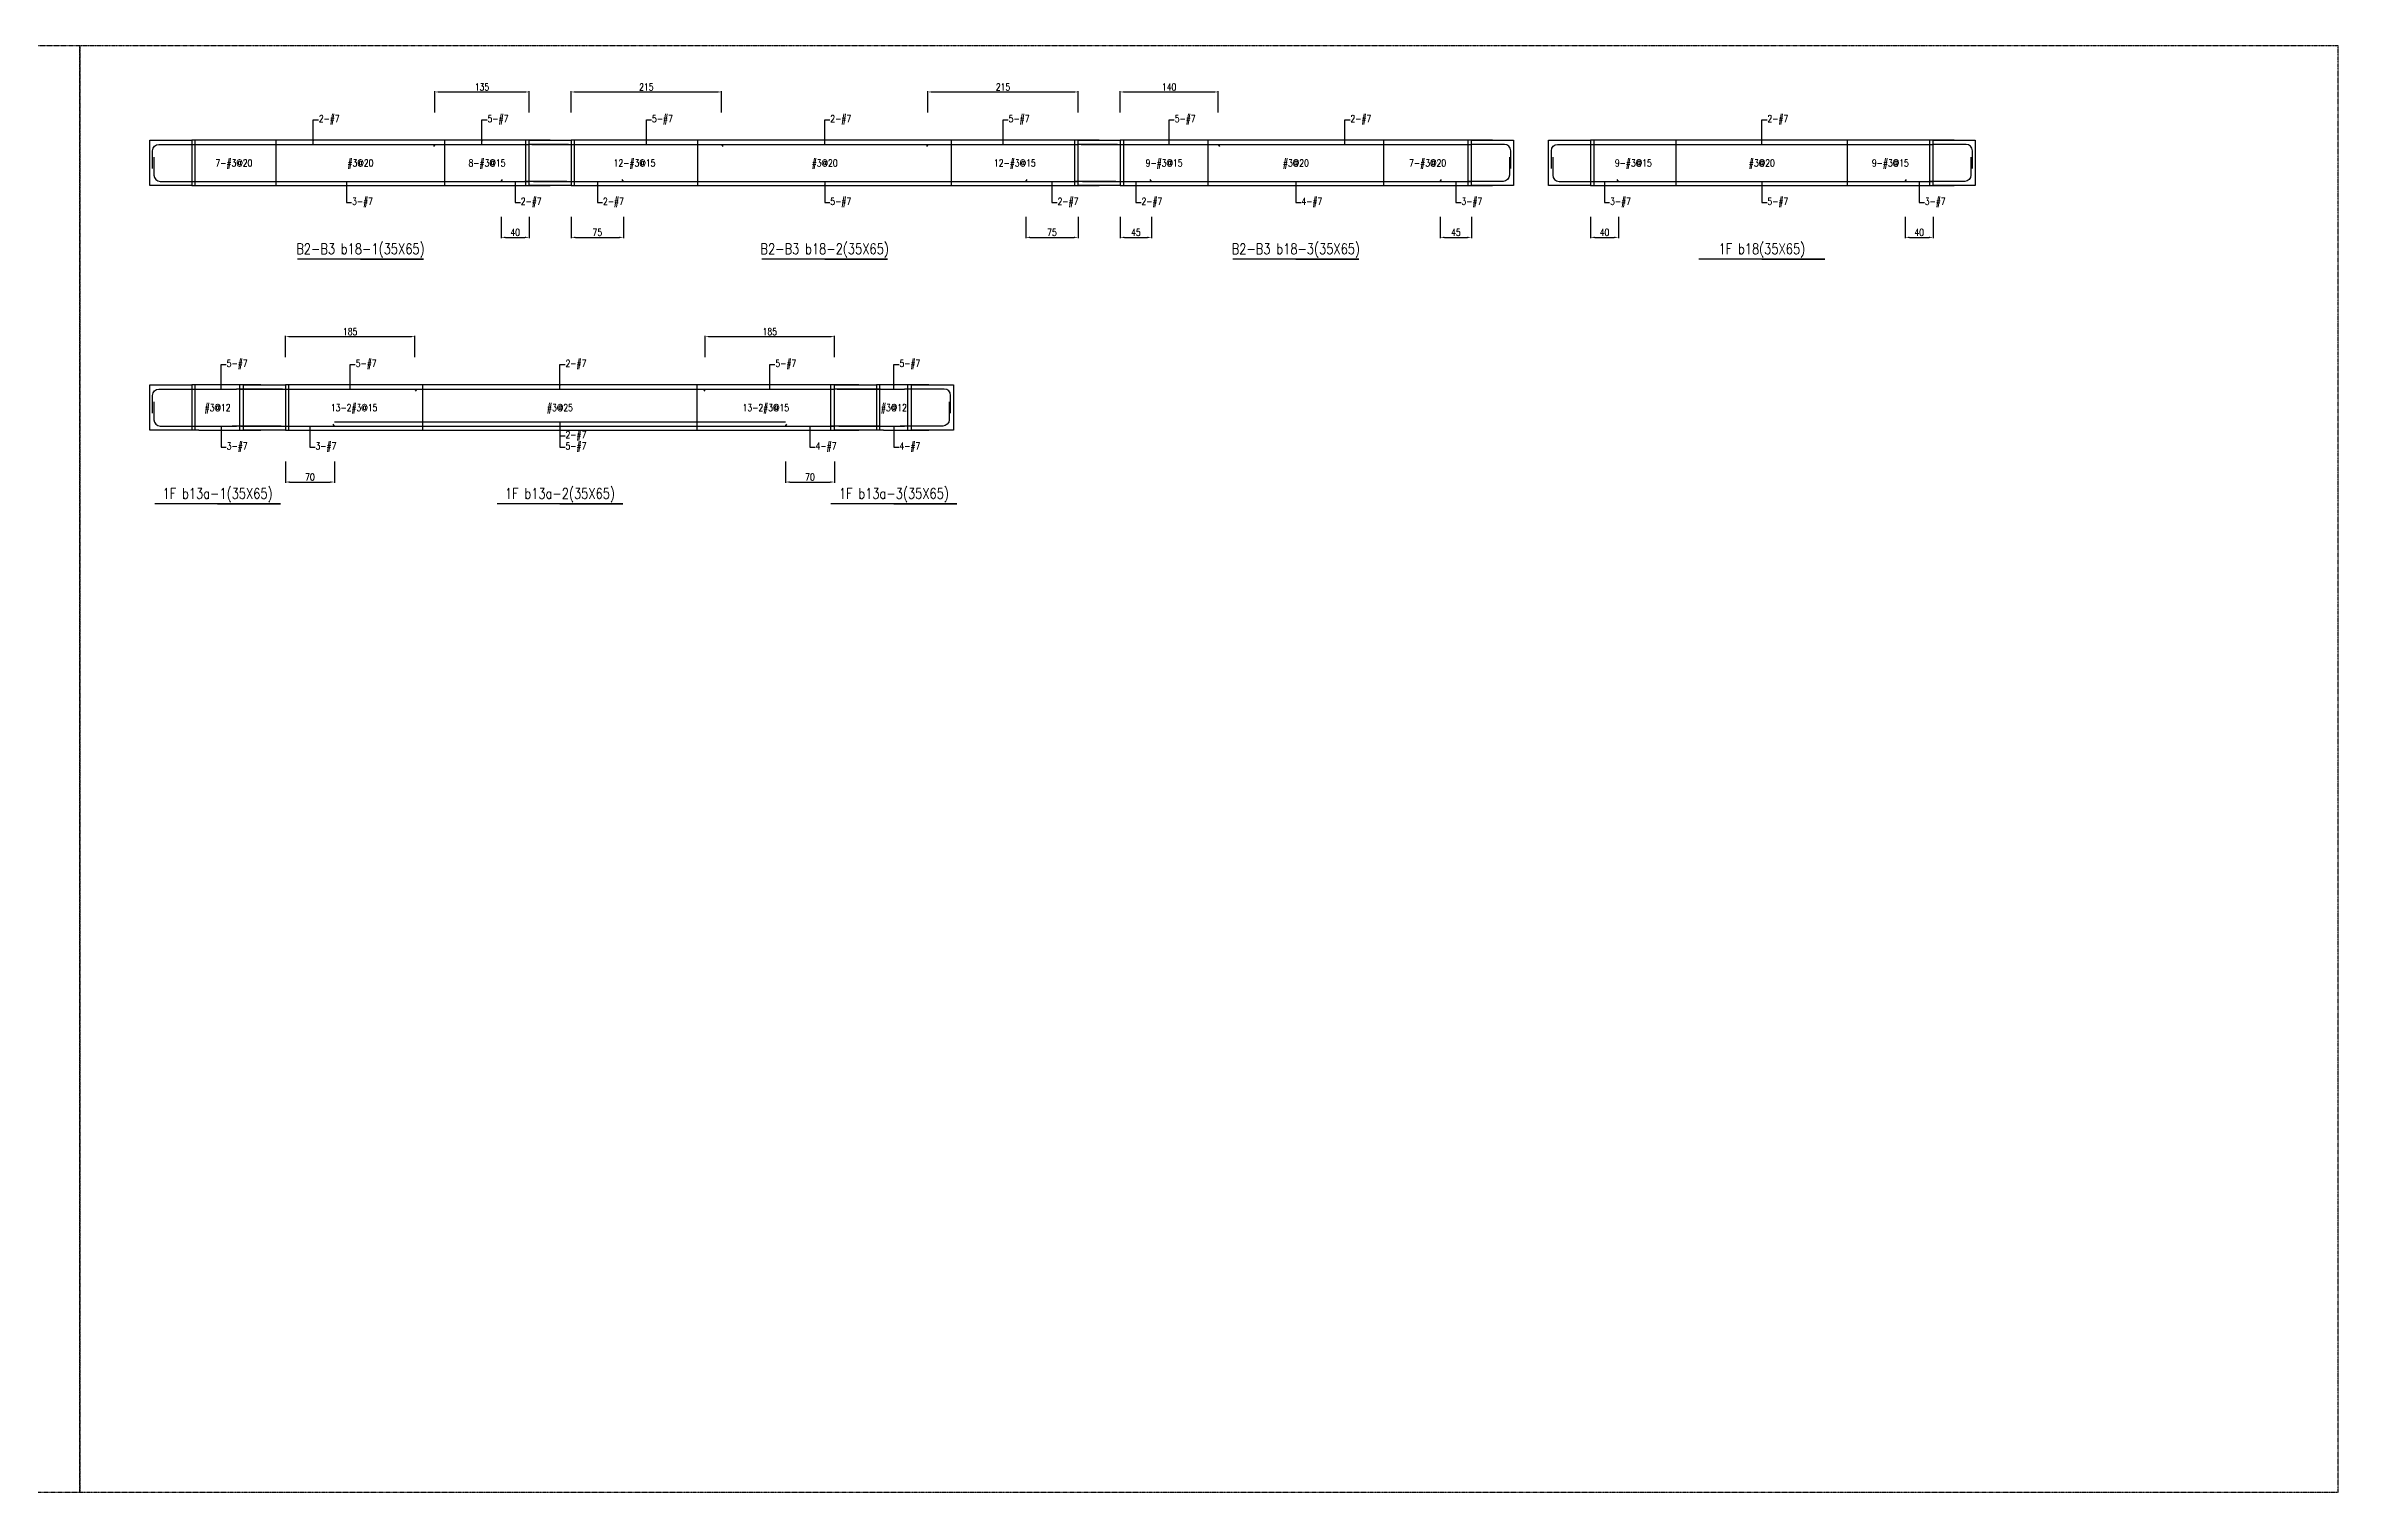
# Model space of a CAD drawing. Header units: millimetres. Extents: x 0 to 84580, y -12276 to 4373.
# Drawn here: x 81302 to 84580, y 0 to 2069 of the extents above; entities that cross this region are included whole.
import ezdxf
from ezdxf.enums import TextEntityAlignment as Align

# ---------------------------------------------------------------- set-up
doc = ezdxf.new("R2010")
doc.units = ezdxf.units.MM
doc.header["$MEASUREMENT"] = 0
doc.linetypes.add('CENTER', pattern=[2, 1.25, -0.25, 0.25, -0.25])
for name, color, linetype in [('S-DIM', 2, 'Continuous'), ('S-GRID', 1, 'CENTER'), ('S-LEADER', 2, 'Continuous'), ('S-RC', 130, 'Continuous'), ('S-REINF', 6, 'Continuous'), ('S-TEXT', 2, 'Continuous')]:
    doc.layers.add(name, color=color, linetype=linetype)
doc.styles.add('CS4', font='romans.shx', dxfattribs={"width": 0.8, "bigfont": 'lsp.shx'})
doc.styles.get("Standard").update_dxf_attribs({"font": 'arial.ttf'})
doc.dimstyles.new('ISO-25', dxfattribs={"dimtxt": 2.5, "dimasz": 2.5, "dimexe": 1.25, "dimexo": 0.625, "dimtad": 1, "dimtxsty": 'Standard', "dimcen": 2.5, "dimadec": 0, "dimazin": 0, "dimtfac": 1, "dimtmove": 0, "dimatfit": 3, "dimfxl": 0, "dimarcsym": 0})

# ---------------------------------------------------------------- blocks, each defined once
blk = doc.blocks.new('*D2110')
at = {"layer": 'DEFPOINTS', "color": 0, "transparency": 16777216}
for p in [(81993.5, 2003), (81858.5, 1973), (81993.5, 1973)]:
    blk.add_point(p, dxfattribs=at)
at = {"layer": 'S-DIM', "color": 0, "lineweight": -2, "transparency": 16777216}
for p, q in [((81858.5, 1973.625), (81858.5, 2004.25)), ((81864.5, 2003), (81987.5, 2003)), ((81993.5, 1973.625), (81993.5, 2004.25))]:
    blk.add_line(p, q, dxfattribs=at)
at = {"layer": 'S-DIM', "color": 0, "transparency": 16777216}
for points in [[(81864.5, 2004), (81864.5, 2002), (81858.5, 2003)], [(81987.5, 2004), (81987.5, 2002), (81993.5, 2003)]]:
    blk.add_solid(points, dxfattribs=at)
at = {"layer": 'S-DIM', "color": 0, "transparency": 16777216, "insert": (81926, 2010), "char_height": 10, "attachment_point": 5, "style": 'CS4'}
blk.add_mtext('135', dxfattribs=at)
blk = doc.blocks.new('*D2111')
at = {"layer": 'DEFPOINTS', "color": 0, "transparency": 16777216}
for p in [(81953.5, 1825), (81993.5, 1825), (81993.5, 1795)]:
    blk.add_point(p, dxfattribs=at)
at = {"layer": 'S-DIM', "color": 0, "lineweight": -2, "transparency": 16777216}
for p, q in [((81953.5, 1824.375), (81953.5, 1793.75)), ((81993.5, 1824.375), (81993.5, 1793.75)), ((81959.5, 1795), (81987.5, 1795))]:
    blk.add_line(p, q, dxfattribs=at)
at = {"layer": 'S-DIM', "color": 0, "transparency": 16777216}
for points in [[(81959.5, 1796), (81959.5, 1794), (81953.5, 1795)], [(81987.5, 1796), (81987.5, 1794), (81993.5, 1795)]]:
    blk.add_solid(points, dxfattribs=at)
at = {"layer": 'S-DIM', "color": 0, "transparency": 16777216, "insert": (81973.5, 1802), "char_height": 10, "attachment_point": 5, "style": 'CS4'}
blk.add_mtext('40', dxfattribs=at)
blk = doc.blocks.new('*D2112')
at = {"layer": 'DEFPOINTS', "color": 0, "transparency": 16777216}
for p in [(82268.5, 2003), (82053.5, 1973), (82268.5, 1973)]:
    blk.add_point(p, dxfattribs=at)
at = {"layer": 'S-DIM', "color": 0, "lineweight": -2, "transparency": 16777216}
for p, q in [((82053.5, 1973.625), (82053.5, 2004.25)), ((82059.5, 2003), (82262.5, 2003)), ((82268.5, 1973.625), (82268.5, 2004.25))]:
    blk.add_line(p, q, dxfattribs=at)
at = {"layer": 'S-DIM', "color": 0, "transparency": 16777216}
for points in [[(82059.5, 2004), (82059.5, 2002), (82053.5, 2003)], [(82262.5, 2004), (82262.5, 2002), (82268.5, 2003)]]:
    blk.add_solid(points, dxfattribs=at)
at = {"layer": 'S-DIM', "color": 0, "transparency": 16777216, "insert": (82161, 2010), "char_height": 10, "attachment_point": 5, "style": 'CS4'}
blk.add_mtext('215', dxfattribs=at)
blk = doc.blocks.new('*D2113')
at = {"layer": 'DEFPOINTS', "color": 0, "transparency": 16777216}
for p in [(82778.5, 2003), (82563.5, 1973), (82778.5, 1973)]:
    blk.add_point(p, dxfattribs=at)
at = {"layer": 'S-DIM', "color": 0, "lineweight": -2, "transparency": 16777216}
for p, q in [((82563.5, 1973.625), (82563.5, 2004.25)), ((82569.5, 2003), (82772.5, 2003)), ((82778.5, 1973.625), (82778.5, 2004.25))]:
    blk.add_line(p, q, dxfattribs=at)
at = {"layer": 'S-DIM', "color": 0, "transparency": 16777216}
for points in [[(82569.5, 2004), (82569.5, 2002), (82563.5, 2003)], [(82772.5, 2004), (82772.5, 2002), (82778.5, 2003)]]:
    blk.add_solid(points, dxfattribs=at)
at = {"layer": 'S-DIM', "color": 0, "transparency": 16777216, "insert": (82671, 2010), "char_height": 10, "attachment_point": 5, "style": 'CS4'}
blk.add_mtext('215', dxfattribs=at)
blk = doc.blocks.new('*D2114')
at = {"layer": 'DEFPOINTS', "color": 0, "transparency": 16777216}
for p in [(82053.5, 1825), (82128.5, 1825), (82128.5, 1795)]:
    blk.add_point(p, dxfattribs=at)
at = {"layer": 'S-DIM', "color": 0, "lineweight": -2, "transparency": 16777216}
for p, q in [((82053.5, 1824.375), (82053.5, 1793.75)), ((82128.5, 1824.375), (82128.5, 1793.75)), ((82059.5, 1795), (82122.5, 1795))]:
    blk.add_line(p, q, dxfattribs=at)
at = {"layer": 'S-DIM', "color": 0, "transparency": 16777216}
for points in [[(82059.5, 1796), (82059.5, 1794), (82053.5, 1795)], [(82122.5, 1796), (82122.5, 1794), (82128.5, 1795)]]:
    blk.add_solid(points, dxfattribs=at)
at = {"layer": 'S-DIM', "color": 0, "transparency": 16777216, "insert": (82091, 1802), "char_height": 10, "attachment_point": 5, "style": 'CS4'}
blk.add_mtext('75', dxfattribs=at)
blk = doc.blocks.new('*D2115')
at = {"layer": 'DEFPOINTS', "color": 0, "transparency": 16777216}
for p in [(82703.5, 1825), (82778.5, 1825), (82778.5, 1795)]:
    blk.add_point(p, dxfattribs=at)
at = {"layer": 'S-DIM', "color": 0, "lineweight": -2, "transparency": 16777216}
for p, q in [((82703.5, 1824.375), (82703.5, 1793.75)), ((82778.5, 1824.375), (82778.5, 1793.75)), ((82709.5, 1795), (82772.5, 1795))]:
    blk.add_line(p, q, dxfattribs=at)
at = {"layer": 'S-DIM', "color": 0, "transparency": 16777216}
for points in [[(82709.5, 1796), (82709.5, 1794), (82703.5, 1795)], [(82772.5, 1796), (82772.5, 1794), (82778.5, 1795)]]:
    blk.add_solid(points, dxfattribs=at)
at = {"layer": 'S-DIM', "color": 0, "transparency": 16777216, "insert": (82741, 1802), "char_height": 10, "attachment_point": 5, "style": 'CS4'}
blk.add_mtext('75', dxfattribs=at)
blk = doc.blocks.new('*D2116')
at = {"layer": 'DEFPOINTS', "color": 0, "transparency": 16777216}
for p in [(82978.5, 2003), (82838.5, 1973), (82978.5, 1973)]:
    blk.add_point(p, dxfattribs=at)
at = {"layer": 'S-DIM', "color": 0, "lineweight": -2, "transparency": 16777216}
for p, q in [((82838.5, 1973.625), (82838.5, 2004.25)), ((82844.5, 2003), (82972.5, 2003)), ((82978.5, 1973.625), (82978.5, 2004.25))]:
    blk.add_line(p, q, dxfattribs=at)
at = {"layer": 'S-DIM', "color": 0, "transparency": 16777216}
for points in [[(82844.5, 2004), (82844.5, 2002), (82838.5, 2003)], [(82972.5, 2004), (82972.5, 2002), (82978.5, 2003)]]:
    blk.add_solid(points, dxfattribs=at)
at = {"layer": 'S-DIM', "color": 0, "transparency": 16777216, "insert": (82908.5, 2010), "char_height": 10, "attachment_point": 5, "style": 'CS4'}
blk.add_mtext('140', dxfattribs=at)
blk = doc.blocks.new('*D2117')
at = {"layer": 'DEFPOINTS', "color": 0, "transparency": 16777216}
for p in [(82838.5, 1825), (82883.5, 1825), (82883.5, 1795)]:
    blk.add_point(p, dxfattribs=at)
at = {"layer": 'S-DIM', "color": 0, "lineweight": -2, "transparency": 16777216}
for p, q in [((82838.5, 1824.375), (82838.5, 1793.75)), ((82883.5, 1824.375), (82883.5, 1793.75)), ((82844.5, 1795), (82877.5, 1795))]:
    blk.add_line(p, q, dxfattribs=at)
at = {"layer": 'S-DIM', "color": 0, "transparency": 16777216}
for points in [[(82844.5, 1796), (82844.5, 1794), (82838.5, 1795)], [(82877.5, 1796), (82877.5, 1794), (82883.5, 1795)]]:
    blk.add_solid(points, dxfattribs=at)
at = {"layer": 'S-DIM', "color": 0, "transparency": 16777216, "insert": (82861, 1802), "char_height": 10, "attachment_point": 5, "style": 'CS4'}
blk.add_mtext('45', dxfattribs=at)
blk = doc.blocks.new('*D2118')
at = {"layer": 'DEFPOINTS', "color": 0, "transparency": 16777216}
for p in [(83296, 1825), (83341, 1825), (83341, 1795)]:
    blk.add_point(p, dxfattribs=at)
at = {"layer": 'S-DIM', "color": 0, "lineweight": -2, "transparency": 16777216}
for p, q in [((83296, 1824.375), (83296, 1793.75)), ((83341, 1824.375), (83341, 1793.75)), ((83302, 1795), (83335, 1795))]:
    blk.add_line(p, q, dxfattribs=at)
at = {"layer": 'S-DIM', "color": 0, "transparency": 16777216}
for points in [[(83302, 1796), (83302, 1794), (83296, 1795)], [(83335, 1796), (83335, 1794), (83341, 1795)]]:
    blk.add_solid(points, dxfattribs=at)
at = {"layer": 'S-DIM', "color": 0, "transparency": 16777216, "insert": (83318.5, 1802), "char_height": 10, "attachment_point": 5, "style": 'CS4'}
blk.add_mtext('45', dxfattribs=at)
blk = doc.blocks.new('*D2123')
at = {"layer": 'DEFPOINTS', "color": 0, "transparency": 16777216}
for p in [(83511, 1825), (83551, 1825), (83551, 1795)]:
    blk.add_point(p, dxfattribs=at)
at = {"layer": 'S-DIM', "color": 0, "lineweight": -2, "transparency": 16777216}
for p, q in [((83511, 1824.375), (83511, 1793.75)), ((83551, 1824.375), (83551, 1793.75)), ((83517, 1795), (83545, 1795))]:
    blk.add_line(p, q, dxfattribs=at)
at = {"layer": 'S-DIM', "color": 0, "transparency": 16777216}
for points in [[(83517, 1796), (83517, 1794), (83511, 1795)], [(83545, 1796), (83545, 1794), (83551, 1795)]]:
    blk.add_solid(points, dxfattribs=at)
at = {"layer": 'S-DIM', "color": 0, "transparency": 16777216, "insert": (83531, 1802), "char_height": 10, "attachment_point": 5, "style": 'CS4'}
blk.add_mtext('40', dxfattribs=at)
blk = doc.blocks.new('*D2124')
at = {"layer": 'DEFPOINTS', "color": 0, "transparency": 16777216}
for p in [(83961, 1825), (84001, 1825), (84001, 1795)]:
    blk.add_point(p, dxfattribs=at)
at = {"layer": 'S-DIM', "color": 0, "lineweight": -2, "transparency": 16777216}
for p, q in [((83961, 1824.375), (83961, 1793.75)), ((84001, 1824.375), (84001, 1793.75)), ((83967, 1795), (83995, 1795))]:
    blk.add_line(p, q, dxfattribs=at)
at = {"layer": 'S-DIM', "color": 0, "transparency": 16777216}
for points in [[(83967, 1796), (83967, 1794), (83961, 1795)], [(83995, 1796), (83995, 1794), (84001, 1795)]]:
    blk.add_solid(points, dxfattribs=at)
at = {"layer": 'S-DIM', "color": 0, "transparency": 16777216, "insert": (83981, 1802), "char_height": 10, "attachment_point": 5, "style": 'CS4'}
blk.add_mtext('40', dxfattribs=at)
blk = doc.blocks.new('*D2244')
at = {"layer": 'DEFPOINTS', "color": 0, "transparency": 16777216}
for p in [(81830, 1653), (81645, 1623), (81830, 1623)]:
    blk.add_point(p, dxfattribs=at)
at = {"layer": 'S-DIM', "color": 0, "lineweight": -2, "transparency": 16777216}
for p, q in [((81645, 1623.625), (81645, 1654.25)), ((81651, 1653), (81824, 1653)), ((81830, 1623.625), (81830, 1654.25))]:
    blk.add_line(p, q, dxfattribs=at)
at = {"layer": 'S-DIM', "color": 0, "transparency": 16777216}
for points in [[(81651, 1654), (81651, 1652), (81645, 1653)], [(81824, 1654), (81824, 1652), (81830, 1653)]]:
    blk.add_solid(points, dxfattribs=at)
at = {"layer": 'S-DIM', "color": 0, "transparency": 16777216, "insert": (81737.5, 1660), "char_height": 10, "attachment_point": 5, "style": 'CS4'}
blk.add_mtext('185', dxfattribs=at)
blk = doc.blocks.new('*D2245')
at = {"layer": 'DEFPOINTS', "color": 0, "transparency": 16777216}
for p in [(82430, 1653), (82245, 1623), (82430, 1623)]:
    blk.add_point(p, dxfattribs=at)
at = {"layer": 'S-DIM', "color": 0, "lineweight": -2, "transparency": 16777216}
for p, q in [((82245, 1623.625), (82245, 1654.25)), ((82251, 1653), (82424, 1653)), ((82430, 1623.625), (82430, 1654.25))]:
    blk.add_line(p, q, dxfattribs=at)
at = {"layer": 'S-DIM', "color": 0, "transparency": 16777216}
for points in [[(82251, 1654), (82251, 1652), (82245, 1653)], [(82424, 1654), (82424, 1652), (82430, 1653)]]:
    blk.add_solid(points, dxfattribs=at)
at = {"layer": 'S-DIM', "color": 0, "transparency": 16777216, "insert": (82337.5, 1660), "char_height": 10, "attachment_point": 5, "style": 'CS4'}
blk.add_mtext('185', dxfattribs=at)
blk = doc.blocks.new('*D2246')
at = {"layer": 'DEFPOINTS', "color": 0, "transparency": 16777216}
for p in [(81645, 1475), (81715, 1475), (81715, 1445)]:
    blk.add_point(p, dxfattribs=at)
at = {"layer": 'S-DIM', "color": 0, "lineweight": -2, "transparency": 16777216}
for p, q in [((81645, 1474.375), (81645, 1443.75)), ((81651, 1445), (81709, 1445)), ((81715, 1474.375), (81715, 1443.75))]:
    blk.add_line(p, q, dxfattribs=at)
at = {"layer": 'S-DIM', "color": 0, "transparency": 16777216}
for points in [[(81651, 1446), (81651, 1444), (81645, 1445)], [(81709, 1446), (81709, 1444), (81715, 1445)]]:
    blk.add_solid(points, dxfattribs=at)
at = {"layer": 'S-DIM', "color": 0, "transparency": 16777216, "insert": (81680, 1452), "char_height": 10, "attachment_point": 5, "style": 'CS4'}
blk.add_mtext('70', dxfattribs=at)
blk = doc.blocks.new('*D2247')
at = {"layer": 'DEFPOINTS', "color": 0, "transparency": 16777216}
for p in [(82360, 1475), (82430, 1475), (82430, 1445)]:
    blk.add_point(p, dxfattribs=at)
at = {"layer": 'S-DIM', "color": 0, "lineweight": -2, "transparency": 16777216}
for p, q in [((82360, 1474.375), (82360, 1443.75)), ((82366, 1445), (82424, 1445)), ((82430, 1474.375), (82430, 1443.75))]:
    blk.add_line(p, q, dxfattribs=at)
at = {"layer": 'S-DIM', "color": 0, "transparency": 16777216}
for points in [[(82366, 1446), (82366, 1444), (82360, 1445)], [(82424, 1446), (82424, 1444), (82430, 1445)]]:
    blk.add_solid(points, dxfattribs=at)
at = {"layer": 'S-DIM', "color": 0, "transparency": 16777216, "insert": (82395, 1452), "char_height": 10, "attachment_point": 5, "style": 'CS4'}
blk.add_mtext('70', dxfattribs=at)

msp = doc.modelspace()

# ---------------------------------------------------------------- linework, layer by layer
at = {"layer": 'S-GRID'}
for points in [[(78122, 0), (81351, 0), (81351, 2069), (78122, 2069), (78122, 0)], [(78122, 0), (81351, 0), (81351, 2069), (78122, 2069), (78122, 0)], [(81351, 0), (84580, 0), (84580, 2069), (81351, 2069), (81351, 0)], [(81351, 0), (84580, 0), (84580, 2069), (81351, 2069), (81351, 0)]]:
    msp.add_lwpolyline(points, dxfattribs=at)
at = {"layer": 'S-RC'}
for points in [[(81511, 1869), (81451, 1869), (81451, 1934), (81511, 1934), (81511, 1869)], [(82023.5, 1934), (81511, 1934)], [(82053.5, 1869), (81993.5, 1869), (81993.5, 1934), (82053.5, 1934), (82053.5, 1869)], [(82053.5, 1869), (81993.5, 1869), (81993.5, 1934), (82053.5, 1934), (82053.5, 1869)], [(82808.5, 1934), (82053.5, 1934)], [(82838.5, 1869), (82778.5, 1869), (82778.5, 1934), (82838.5, 1934), (82838.5, 1869)], [(82838.5, 1869), (82778.5, 1869), (82778.5, 1934), (82838.5, 1934), (82838.5, 1869)], [(83371, 1934), (82838.5, 1934)], [(83401, 1869), (83341, 1869), (83341, 1934), (83401, 1934), (83401, 1869)], [(83511, 1869), (83451, 1869), (83451, 1934), (83511, 1934), (83511, 1869)], [(84031, 1934), (83511, 1934)], [(84061, 1869), (84001, 1869), (84001, 1934), (84061, 1934), (84061, 1869)], [(81511, 1869), (82023.5, 1869)], [(82053.5, 1869), (82808.5, 1869)], [(82838.5, 1869), (83371, 1869)], [(83511, 1869), (84031, 1869)], [(81752.25, 1764), (81842.25, 1764), (81662.25, 1764)], [(82416, 1764), (82506, 1764), (82326, 1764)], [(83089.75, 1764), (83179.75, 1764), (82999.75, 1764)], [(83756, 1764), (83846, 1764), (83666, 1764)], [(81521, 1519), (81451, 1519), (81451, 1584), (81511, 1584), (81511, 1519)], [(81610, 1584), (81511, 1584)], [(81645, 1519), (81585, 1519), (81585, 1584), (81645, 1584), (81645, 1519)], [(81645, 1519), (81585, 1519), (81585, 1584), (81645, 1584), (81645, 1519)], [(82465, 1584), (81645, 1584)], [(82500, 1519), (82430, 1519), (82430, 1584), (82490, 1584), (82490, 1519)], [(82500, 1519), (82430, 1519), (82430, 1584), (82490, 1584), (82490, 1519)], [(82565, 1584), (82490, 1584)], [(82600, 1519), (82540, 1519), (82540, 1584), (82600, 1584), (82600, 1519)], [(81521, 1519), (81610, 1519)], [(81645, 1519), (82465, 1519)], [(82500, 1519), (82565, 1519)], [(81548, 1414), (81638, 1414), (81458, 1414)], [(82037.5, 1414), (82127.5, 1414), (81947.5, 1414)], [(82515, 1414), (82605, 1414), (82425, 1414)]]:
    msp.add_lwpolyline(points, dxfattribs=at)
at = {"layer": 'S-REINF', "color": 1}
for points in [[(81516, 1869), (81516, 1934)], [(81631.625, 1869), (81631.625, 1934)], [(81872.875, 1869), (81872.875, 1934)], [(81988.5, 1869), (81988.5, 1934)], [(82058.5, 1869), (82058.5, 1934)], [(82234.75, 1869), (82234.75, 1934)], [(82597.25, 1869), (82597.25, 1934)], [(82773.5, 1869), (82773.5, 1934)], [(82843.5, 1869), (82843.5, 1934)], [(82964.125, 1869), (82964.125, 1934)], [(83215.375, 1869), (83215.375, 1934)], [(83336, 1869), (83336, 1934)], [(83516, 1869), (83516, 1934)], [(83633.5, 1869), (83633.5, 1934)], [(83878.5, 1869), (83878.5, 1934)], [(83996, 1869), (83996, 1934)], [(81516, 1519), (81516, 1584)], [(81580, 1519), (81580, 1584)], [(81650, 1519), (81650, 1584)], [(81841.25, 1519), (81841.25, 1584)], [(82233.75, 1519), (82233.75, 1584)], [(82425, 1519), (82425, 1584)], [(82495, 1519), (82495, 1584)], [(82535, 1519), (82535, 1584)]]:
    msp.add_lwpolyline(points, dxfattribs=at)
at = {"layer": 'S-REINF'}
for points in [[(81455, 1893.5), (81455, 1919, -0.41421356), (81464, 1928), (81511, 1928)], [(81457, 1909.5), (81457, 1884, 0.41421356), (81466, 1875), (81511, 1875)], [(83395, 1909.5), (83395, 1884, -0.41421356), (83386, 1875), (83335, 1875)], [(83397, 1893.5), (83397, 1919, 0.41421356), (83388, 1928), (83341, 1928)], [(83455, 1893.5), (83455, 1919, -0.41421356), (83464, 1928), (83511, 1928)], [(83457, 1909.5), (83457, 1884, 0.41421356), (83466, 1875), (83511, 1875)], [(84055, 1909.5), (84055, 1884, -0.41421356), (84046, 1875), (83995, 1875)], [(84057, 1893.5), (84057, 1919, 0.41421356), (84048, 1928), (84001, 1928)], [(81455, 1543.5), (81455, 1569, -0.41421356), (81464, 1578), (81521, 1578)], [(82596, 1543.5), (82596, 1569, 0.41421356), (82587, 1578), (82530, 1578)], [(81457, 1559.5), (81457, 1534, 0.41421356), (81466, 1525), (81521, 1525)], [(82594, 1559.5), (82594, 1534, -0.41421356), (82585, 1525), (82524, 1525)]]:
    msp.add_lwpolyline(points, format="xyb", dxfattribs=at)
for points in [[(81511, 1928), (81858.5, 1928)], [(81858.5, 1928), (81856.5, 1925)], [(81858.5, 1928), (81993.5, 1928)], [(82049.5, 1928), (81993.5, 1928)], [(81997.5, 1928), (82053.5, 1928)], [(82053.5, 1928), (82268.5, 1928)], [(82268.5, 1928), (82270.5, 1925)], [(82268.5, 1928), (82563.5, 1928)], [(82563.5, 1928), (82561.5, 1925)], [(82563.5, 1928), (82778.5, 1928)], [(82834.5, 1928), (82778.5, 1928)], [(82782.5, 1928), (82838.5, 1928)], [(82838.5, 1928), (82978.5, 1928)], [(82978.5, 1928), (82980.5, 1925)], [(82978.5, 1928), (83341, 1928)], [(83511, 1928), (84001, 1928)], [(81511, 1875), (81953.5, 1875)], [(81953.5, 1875), (81955.5, 1878)], [(81953.5, 1875), (81993.5, 1875)], [(82047.5, 1875), (81987.5, 1875)], [(81999.5, 1875), (82053.5, 1875)], [(82053.5, 1875), (82128.5, 1875)], [(82128.5, 1875), (82126.5, 1878)], [(82128.5, 1875), (82703.5, 1875)], [(82703.5, 1875), (82705.5, 1878)], [(82703.5, 1875), (82778.5, 1875)], [(82832.5, 1875), (82772.5, 1875)], [(82784.5, 1875), (82838.5, 1875)], [(82838.5, 1875), (82883.5, 1875)], [(82883.5, 1875), (82881.5, 1878)], [(82883.5, 1875), (83296, 1875)], [(83296, 1875), (83298, 1878)], [(83296, 1875), (83341, 1875)], [(83511, 1875), (83551, 1875)], [(83551, 1875), (83549, 1878)], [(83551, 1875), (83961, 1875)], [(83961, 1875), (83963, 1878)], [(83961, 1875), (84001, 1875)], [(81521, 1578), (81575, 1578)], [(81641, 1578), (81575, 1578)], [(81579, 1578), (81645, 1578)], [(81645, 1578), (81830, 1578)], [(81830, 1578), (81832, 1575)], [(81830, 1578), (82245, 1578)], [(82245, 1578), (82243, 1575)], [(82245, 1578), (82430, 1578)], [(82496, 1578), (82430, 1578)], [(82434, 1578), (82500, 1578)], [(82500, 1578), (82530, 1578)], [(81521, 1525), (81575, 1525)], [(81639, 1525), (81569, 1525)], [(81581, 1525), (81645, 1525)], [(81645, 1525), (81715, 1525)], [(81715, 1525), (81713, 1528)], [(81715, 1531), (82360, 1531)], [(81715, 1525), (82360, 1525)], [(82360, 1525), (82362, 1528)], [(82360, 1525), (82430, 1525)], [(82494, 1525), (82424, 1525)], [(82436, 1525), (82500, 1525)], [(82500, 1525), (82530, 1525)]]:
    msp.add_lwpolyline(points, dxfattribs=at)

# ---------------------------------------------------------------- texts
at = {"layer": 'S-LEADER', "char_height": 10, "attachment_point": 4, "style": 'CS4'}
for s, insert in [('2-#7', (81692.75, 1963)), ('5-#7', (81934, 1963)), ('5-#7', (82169, 1963)), ('2-#7', (82424, 1963)), ('5-#7', (82679, 1963)), ('5-#7', (82916.5, 1963)), ('2-#7', (83167.75, 1963)), ('2-#7', (83764, 1963)), ('3-#7', (81740.25, 1845)), ('2-#7', (81981.5, 1845)), ('2-#7', (82099, 1845)), ('5-#7', (82424, 1845)), ('2-#7', (82749, 1845)), ('2-#7', (82869, 1845)), ('4-#7', (83097.75, 1845)), ('3-#7', (83326.5, 1845)), ('3-#7', (83539, 1845)), ('5-#7', (83764, 1845)), ('3-#7', (83989, 1845)), ('5-#7', (81561, 1613)), ('5-#7', (81745.5, 1613)), ('2-#7', (82045.5, 1613)), ('5-#7', (82345.5, 1613)), ('5-#7', (82523, 1613)), ('2-#7', (82045.5, 1511)), ('3-#7', (81561, 1495)), ('3-#7', (81688, 1495)), ('5-#7', (82045.5, 1495)), ('4-#7', (82403, 1495)), ('4-#7', (82523, 1495))]:
    msp.add_mtext(s, dxfattribs=dict(at, insert=insert))
at = {"layer": 'S-RC', "style": 'CS4', "width": 0.8}
for s, p in [('B2-B3 b18-1(35X65)', (81752.25, 1771)), ('B2-B3 b18-2(35X65)', (82416, 1771)), ('B2-B3 b18-3(35X65)', (83089.75, 1771)), ('1F b18(35X65)', (83756, 1771)), ('1F b13a-1(35X65)', (81548, 1421)), ('1F b13a-2(35X65)', (82037.5, 1421)), ('1F b13a-3(35X65)', (82515, 1421))]:
    msp.add_text(s, height=15, dxfattribs=at).set_placement(p, align=Align.CENTER)
at = {"layer": 'S-TEXT', "color": 1, "style": 'CS4', "width": 0.8}
for s, p in [('7-#3@20', (81571.312, 1896.5)), ('#3@20', (81752.25, 1896.5)), ('8-#3@15', (81933.188, 1896.5)), ('12-#3@15', (82144.125, 1896.5)), ('#3@20', (82416, 1896.5)), ('12-#3@15', (82687.875, 1896.5)), ('9-#3@15', (82901.312, 1896.5)), ('#3@20', (83089.75, 1896.5)), ('7-#3@20', (83278.188, 1896.5)), ('9-#3@15', (83572.25, 1896.5)), ('#3@20', (83756, 1896.5)), ('9-#3@15', (83939.75, 1896.5)), ('#3@12', (81548, 1546.5)), ('13-2#3@15', (81743.125, 1546.5)), ('#3@25', (82037.5, 1546.5)), ('13-2#3@15', (82331.875, 1546.5)), ('#3@12', (82515, 1546.5))]:
    msp.add_text(s, height=10, dxfattribs=at).set_placement(p, align=Align.CENTER)

# ---------------------------------------------------------------- dimensions: what is measured, and where the dimension line sits
at = {"layer": 'S-DIM'}
for p1, p2, distance, picture, middle in [((81858.5, 1973), (81993.5, 1973), 30, '*D2110', (81926, 2010)), ((82053.5, 1973), (82268.5, 1973), 30, '*D2112', (82161, 2010)), ((82563.5, 1973), (82778.5, 1973), 30, '*D2113', (82671, 2010)), ((82838.5, 1973), (82978.5, 1973), 30, '*D2116', (82908.5, 2010)), ((81953.5, 1825), (81993.5, 1825), -30, '*D2111', (81973.5, 1802)), ((82053.5, 1825), (82128.5, 1825), -30, '*D2114', (82091, 1802)), ((82703.5, 1825), (82778.5, 1825), -30, '*D2115', (82741, 1802)), ((82838.5, 1825), (82883.5, 1825), -30, '*D2117', (82861, 1802)), ((83296, 1825), (83341, 1825), -30, '*D2118', (83318.5, 1802)), ((83511, 1825), (83551, 1825), -30, '*D2123', (83531, 1802)), ((83961, 1825), (84001, 1825), -30, '*D2124', (83981, 1802)), ((81645, 1623), (81830, 1623), 30, '*D2244', (81737.5, 1660)), ((82245, 1623), (82430, 1623), 30, '*D2245', (82337.5, 1660)), ((81645, 1475), (81715, 1475), -30, '*D2246', (81680, 1452)), ((82360, 1475), (82430, 1475), -30, '*D2247', (82395, 1452))]:
    dim = msp.add_aligned_dim(p1=p1, p2=p2, distance=distance, dimstyle='ISO-25', override={"dimtxt": 10, "dimasz": 6, "dimgap": 2, "dimtxsty": 'CS4'}, dxfattribs=at)
    dim.commit()
    dim.dimension.update_dxf_attribs({"geometry": picture, "text_midpoint": middle})

# ---------------------------------------------------------------- leaders
at = {"layer": 'S-LEADER', "annotation_type": 0, "has_hookline": 1, "hookline_direction": 0, "text_width": 30.857}
for points in [[(81684.75, 1928), (81684.75, 1963), (81692.125, 1963)], [(81926, 1928), (81926, 1963), (81933.375, 1963)], [(82161, 1928), (82161, 1963), (82168.375, 1963)], [(82416, 1928), (82416, 1963), (82423.375, 1963)], [(82671, 1928), (82671, 1963), (82678.375, 1963)], [(82908.5, 1928), (82908.5, 1963), (82915.875, 1963)], [(83159.75, 1928), (83159.75, 1963), (83167.125, 1963)], [(83756, 1928), (83756, 1963), (83763.375, 1963)], [(81732.25, 1875), (81732.25, 1845), (81739.625, 1845)], [(81973.5, 1875), (81973.5, 1845), (81980.875, 1845)], [(82091, 1875), (82091, 1845), (82098.375, 1845)], [(82416, 1875), (82416, 1845), (82423.375, 1845)], [(82741, 1875), (82741, 1845), (82748.375, 1845)], [(82861, 1875), (82861, 1845), (82868.375, 1845)], [(83089.75, 1875), (83089.75, 1845), (83097.125, 1845)], [(83318.5, 1875), (83318.5, 1845), (83325.875, 1845)], [(83531, 1875), (83531, 1845), (83538.375, 1845)], [(83756, 1875), (83756, 1845), (83763.375, 1845)], [(83981, 1875), (83981, 1845), (83988.375, 1845)], [(81553, 1578), (81553, 1613), (81560.375, 1613)], [(81737.5, 1578), (81737.5, 1613), (81744.875, 1613)], [(82037.5, 1578), (82037.5, 1613), (82044.875, 1613)], [(82337.5, 1578), (82337.5, 1613), (82344.875, 1613)], [(82515, 1578), (82515, 1613), (82522.375, 1613)], [(81553, 1525), (81553, 1495), (81560.375, 1495)], [(81680, 1525), (81680, 1495), (81687.375, 1495)], [(82037.5, 1531), (82037.5, 1511), (82044.875, 1511)], [(82037.5, 1525), (82037.5, 1495), (82044.875, 1495)], [(82395, 1525), (82395, 1495), (82402.375, 1495)], [(82515, 1525), (82515, 1495), (82522.375, 1495)]]:
    msp.add_leader(points, dimstyle='ISO-25', override={"dimasz": 6, "dimtad": 0}, dxfattribs=at)

doc.saveas('drawing.dxf')
